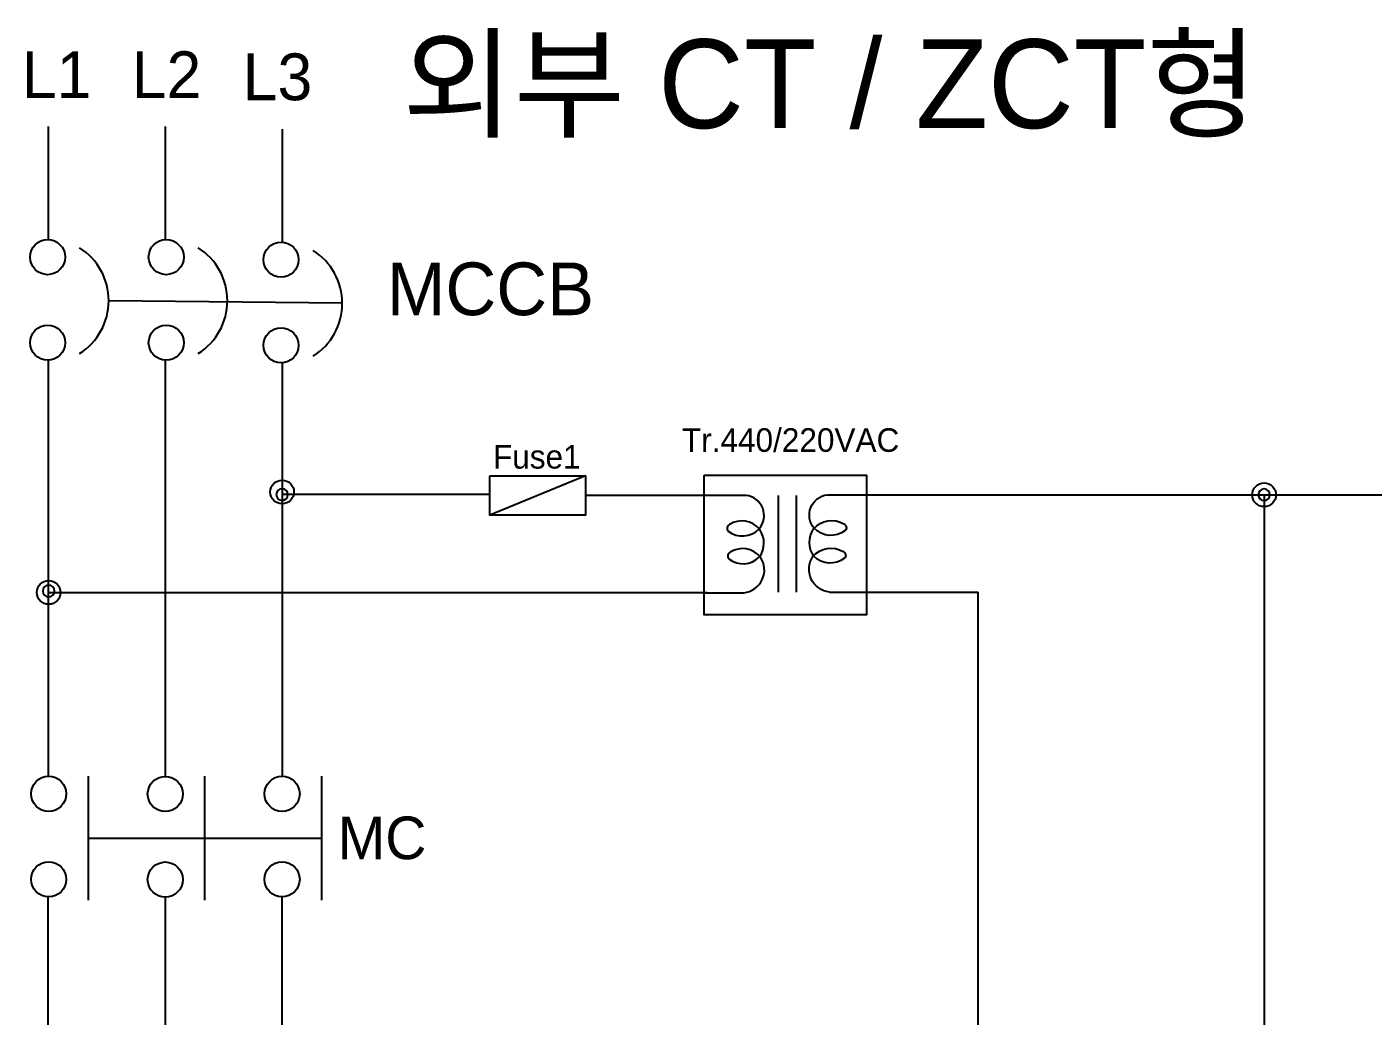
# Model space of a CAD drawing. Header units: millimetres. Extents: x 25 to 865, y 25 to 606.
# Drawn here: x 249 to 336.8, y 474.1 to 538.6 of the extents above; entities that cross this region are included whole.
import ezdxf

# ---------------------------------------------------------------- set-up
doc = ezdxf.new("R2010")
doc.units = ezdxf.units.MM
doc.layers.add('4', color=133, linetype='Continuous')
doc.layers.add('ASHADE', color=7, linetype='Continuous')
doc.styles.add('ghs', font='NGULIM.TTF')

msp = doc.modelspace()

# ---------------------------------------------------------------- linework, layer by layer
at = {"color": 0, "linetype": 'ByBlock', "lineweight": 25}
msp.add_line((252.974, 485.714), (268.195, 485.713), dxfattribs=at)
at = {"layer": '4', "color": 0}
for centre in [(265.631, 508.269), (329.661, 508.083), (250.409, 501.721)]:
    msp.add_circle(centre, 0.772, dxfattribs=at)
at = {"layer": 'ASHADE', "ltscale": 2}
for p, q in [((250.375, 532.076), (250.375, 524.717)), ((258.007, 532.076), (258.007, 524.715)), ((265.631, 531.906), (265.631, 524.545)), ((269.555, 520.562), (254.328, 520.732)), ((250.375, 516.854), (250.375, 489.74)), ((258.007, 516.855), (258.007, 489.73)), ((265.631, 516.685), (265.631, 489.74)), ((285.405, 509.322), (279.181, 506.766)), ((279.181, 508.099), (265.631, 508.099)), ((293.348, 508.044), (285.405, 508.044)), ((295.881, 508.044), (293.158, 508.044)), ((297.982, 508.044), (297.982, 501.742)), ((299.149, 508.044), (299.149, 501.742)), ((301.182, 508.083), (303.739, 508.083)), ((303.739, 508.083), (381.097, 508.083)), ((329.661, 508.083), (329.661, 432.604)), ((293.348, 501.703), (250.375, 501.703)), ((293.158, 501.703), (295.736, 501.703)), ((301.327, 501.742), (303.739, 501.742)), ((302.533, 501.742), (311.024, 501.742)), ((311.024, 410.866), (311.024, 501.742))]:
    msp.add_line(p, q, dxfattribs=at)
at = {"layer": 'ASHADE', "color": 0, "linetype": 'ByBlock', "lineweight": 25, "ltscale": 2}
for p, q in [((252.974, 489.756), (252.974, 481.672)), ((260.57, 489.746), (260.57, 481.661)), ((268.195, 489.756), (268.195, 481.671)), ((258.007, 481.866), (258.007, 403.344))]:
    msp.add_line(p, q, dxfattribs=at)
at = {"layer": 'ASHADE', "color": 0, "linetype": 'ByBlock', "lineweight": 25}
for p, q in [((250.375, 429.444), (250.375, 481.877)), ((265.631, 429.348), (265.631, 481.876))]:
    msp.add_line(p, q, dxfattribs=at)
at = {"layer": 'ASHADE'}
msp.add_lwpolyline([(279.181, 509.322), (285.405, 509.322), (285.405, 506.766), (279.181, 506.766)], close=True, dxfattribs=at)
at = {"layer": 'ASHADE', "ltscale": 2}
msp.add_lwpolyline([(293.158, 509.366), (303.739, 509.366), (303.739, 500.264), (293.158, 500.264)], close=True, dxfattribs=at)
for points in [[(295.736, 501.703, 0.564439), (296.822, 504.023, 0.377614), (294.845, 504.34, 0.521425), (294.76, 503.906, 0.376836), (296.756, 504.037, 0.315184), (296.776, 505.826, 0.377614), (294.799, 506.144, 0.521425), (294.714, 505.71, 0.382642), (296.737, 505.865, 0.602081), (295.881, 508.044)], [(301.327, 501.742, -0.564439), (300.242, 504.061, -0.377614), (302.218, 504.379, -0.521425), (302.303, 503.945, -0.376836), (300.307, 504.076, -0.315184), (300.288, 505.865, -0.377614), (302.264, 506.182, -0.521425), (302.349, 505.749, -0.382642), (300.327, 505.904, -0.602081), (301.182, 508.083)]]:
    msp.add_lwpolyline(points, format="xyb", dxfattribs=at)
for centre in [(250.338, 523.573), (258.072, 523.573), (265.565, 523.403), (250.338, 517.998), (258.072, 517.998), (265.565, 517.828)]:
    msp.add_circle(centre, 1.144, dxfattribs=at)
at = {"layer": 'ASHADE', "color": 0, "linetype": 'ByBlock', "lineweight": 25, "ltscale": 2}
for centre in [(250.411, 488.596), (258.007, 488.586), (265.631, 488.596), (250.411, 483.021), (258.007, 483.011), (265.631, 483.021)]:
    msp.add_circle(centre, 1.144, dxfattribs=at)
at = {"layer": 'ASHADE', "ltscale": 2}
for centre, radius, start, end in [((250.252, 520.732), 4.075, 302.22193, 57.77807), ((257.987, 520.732), 4.075, 302.22193, 57.77807), ((265.48, 520.562), 4.075, 302.22193, 57.77807), ((265.631, 508.099), 0.381, 0, 180), ((329.661, 508.083), 0.381, 0, 180), ((265.631, 508.099), 0.381, 180, 0), ((329.661, 508.083), 0.381, 180, 0), ((250.409, 501.814), 0.381, 0, 180), ((250.409, 501.814), 0.381, 180, 0)]:
    msp.add_arc(centre, radius, start, end, dxfattribs=at)

# ---------------------------------------------------------------- texts
at = {"layer": 'ASHADE', "ltscale": 2, "style": 'ghs'}
for s, height, p in [('외부 CT / ZCT형 ', 5.7915, (273.461, 531.978)), ('L1', 3.0512, (248.656, 533.933)), ('L2', 3.0512, (255.825, 533.933)), ('L3', 3.0512, (263.059, 533.797)), ('MCCB', 3.4326, (272.454, 519.79)), ('Tr.440/220VAC', 1.53783, (291.7, 510.883)), ('Fuse1', 1.5378, (279.379, 509.794))]:
    msp.add_text(s, height=height, dxfattribs=at).set_placement(p)
at = {"layer": 'ASHADE', "color": 0, "linetype": 'ByBlock', "lineweight": 25, "ltscale": 2, "style": 'ghs'}
msp.add_text('MC', height=2.7804, dxfattribs=at).set_placement((269.256, 484.335))

doc.saveas('drawing.dxf')
